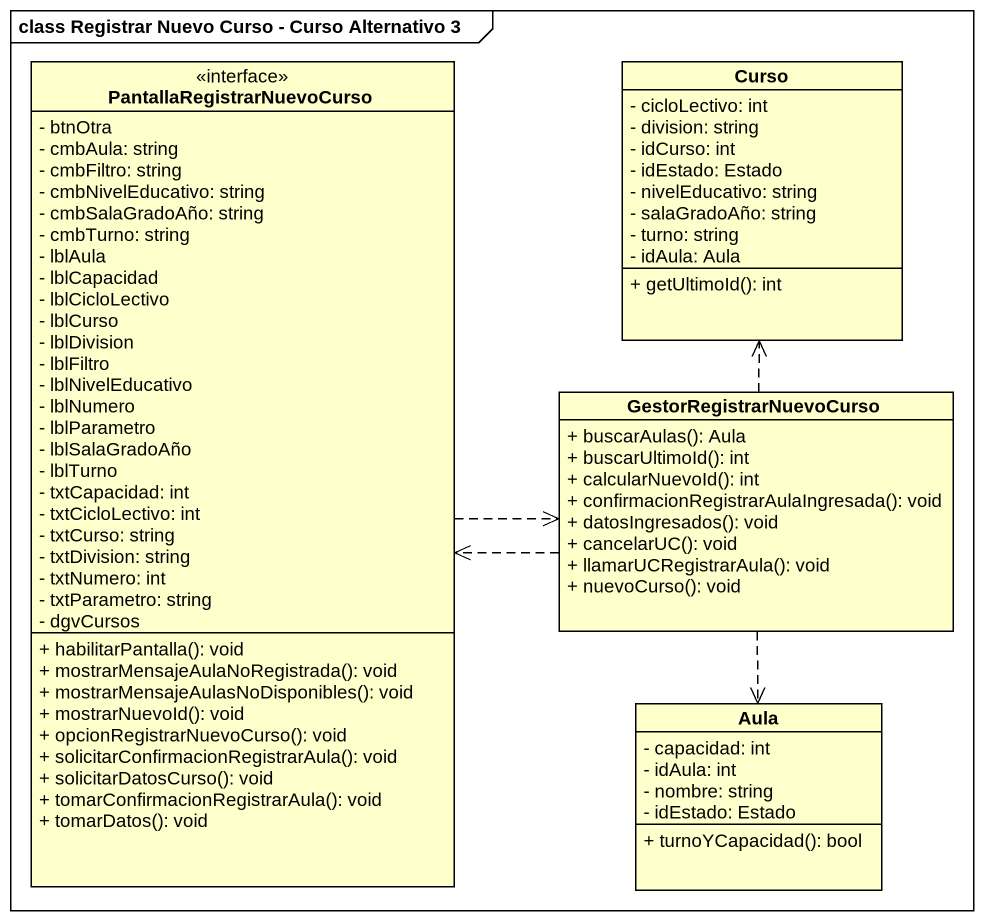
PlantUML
@startuml
mainframe class Registrar Nuevo Curso - Curso Alternativo 3
hide circle
hide empty members
skinparam classAttributeIconSize 0
class PantallaRegistrarNuevoCurso <<interface>> {
  - btnOtra
  - cmbAula: string
  - cmbFiltro: string
  - cmbNivelEducativo: string
  - cmbSalaGradoAño: string
  - cmbTurno: string
  - lblAula
  - lblCapacidad
  - lblCicloLectivo
  - lblCurso
  - lblDivision
  - lblFiltro
  - lblNivelEducativo
  - lblNumero
  - lblParametro
  - lblSalaGradoAño
  - lblTurno
  - txtCapacidad: int
  - txtCicloLectivo: int
  - txtCurso: string
  - txtDivision: string
  - txtNumero: int
  - txtParametro: string
  - dgvCursos
  + habilitarPantalla(): void
  + mostrarMensajeAulaNoRegistrada(): void
  + mostrarMensajeAulasNoDisponibles(): void
  + mostrarNuevoId(): void
  + opcionRegistrarNuevoCurso(): void
  + solicitarConfirmacionRegistrarAula(): void
  + solicitarDatosCurso(): void
  + tomarConfirmacionRegistrarAula(): void
  + tomarDatos(): void
}
class Curso {
  - cicloLectivo: int
  - division: string
  - idCurso: int
  - idEstado: Estado
  - nivelEducativo: string
  - salaGradoAño: string
  - turno: string
  - idAula: Aula
  + getUltimoId(): int
}
class GestorRegistrarNuevoCurso {
  + buscarAulas(): Aula
  + buscarUltimoId(): int
  + calcularNuevoId(): int
  + confirmacionRegistrarAulaIngresada(): void
  + datosIngresados(): void
  + cancelarUC(): void
  + llamarUCRegistrarAula(): void
  + nuevoCurso(): void
}
class Aula {
  - capacidad: int
  - idAula: int
  - nombre: string
  - idEstado: Estado
  + turnoYCapacidad(): bool
}
PantallaRegistrarNuevoCurso .right.> GestorRegistrarNuevoCurso
GestorRegistrarNuevoCurso .left.> PantallaRegistrarNuevoCurso
GestorRegistrarNuevoCurso .up.> Curso
GestorRegistrarNuevoCurso ..> Aula
@enduml
